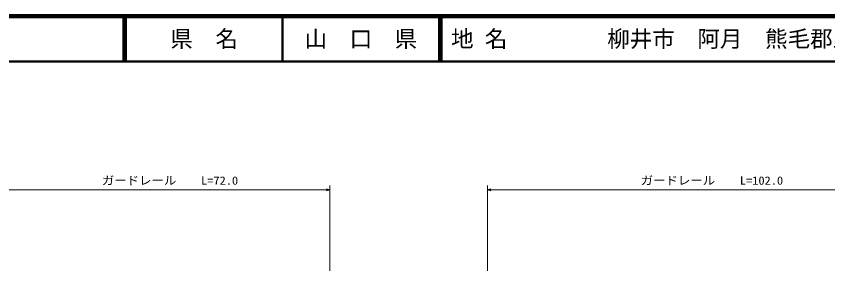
# Model space of a CAD drawing. Units: millimetres, scale not verified. Extents: x 40000 to 680000, y 20000 to 380000.
# Drawn here: x 273937 to 453933, y 323582 to 380000 of the extents above; entities that cross this region are included whole.
import ezdxf
from ezdxf.enums import TextEntityAlignment as Align

# ---------------------------------------------------------------- set-up
doc = ezdxf.new("R2010")
doc.units = ezdxf.units.MM
doc.header["$LTSCALE"] = 1000
for name, color, linetype, lineweight in [('M-STR-HTXT', 7, 'Continuous', 13), ('M-TTL', 2, 'Continuous', 140), ('M-TTL-LINE', 7, 'Continuous', 50)]:
    doc.layers.add(name, color=color, linetype=linetype, lineweight=lineweight)
doc.layers.add('M-TTL-TXT', color=7, linetype='Continuous')
doc.styles.add('ＭＳ ゴシック', font='')
doc.styles.get('ＭＳ ゴシック').set_extended_font_data('MS Gothic')

msp = doc.modelspace()

# ---------------------------------------------------------------- linework, layer by layer
at = {"layer": 'M-STR-HTXT'}
for p, q in [((343493, 342507), (343493, 323582)), ((378476, 323582), (378476, 342507)), ((272387, 341507), (343493, 341507)), ((378476, 341507), (478085, 341507))]:
    msp.add_line(p, q, dxfattribs=at)
for points in [[(342743, 341723), (343493, 341507), (342743, 341293)], [(379226, 341291), (378476, 341507), (379226, 341721)]]:
    msp.add_lwpolyline(points, dxfattribs=at)
at = {"layer": 'M-TTL'}
msp.add_line((680000, 380000), (40000, 380000), dxfattribs=at)
at = {"layer": 'M-TTL-LINE'}
for p, q in [((297750, 380000), (297750, 370000)), ((298250, 380000), (298250, 370000)), ((333000, 380000), (333000, 370000)), ((367750, 380000), (367750, 370000)), ((368250, 380000), (368250, 370000)), ((40000, 370000), (680000, 370000))]:
    msp.add_line(p, q, dxfattribs=at)

# ---------------------------------------------------------------- texts
at = {"layer": 'M-STR-HTXT', "style": 'ＭＳ ゴシック', "width": 1.1}
for s, p in [('ガードレール\u3000\u3000L=72.0', (292930, 342107)), ('ガードレール\u3000\u3000L=102.0', (412437, 342107))]:
    msp.add_text(s, height=1833, dxfattribs=at).set_placement(p, align=Align.BOTTOM_LEFT)
at = {"layer": 'M-TTL-TXT', "style": 'ＭＳ ゴシック'}
for s, p in [('県\u3000名', (315625, 375000)), ('山\u3000口\u3000県', (350375, 375000))]:
    msp.add_text(s, height=3666, dxfattribs=at).set_placement(p, align=Align.MIDDLE_CENTER)
for s, p in [('地 名', (370380, 375000)), ('柳井市\u3000阿月\u3000熊毛郡上関町大字室津', (405024, 375000))]:
    msp.add_text(s, height=3666, dxfattribs=at).set_placement(p, align=Align.MIDDLE_LEFT)

doc.saveas('drawing.dxf')
